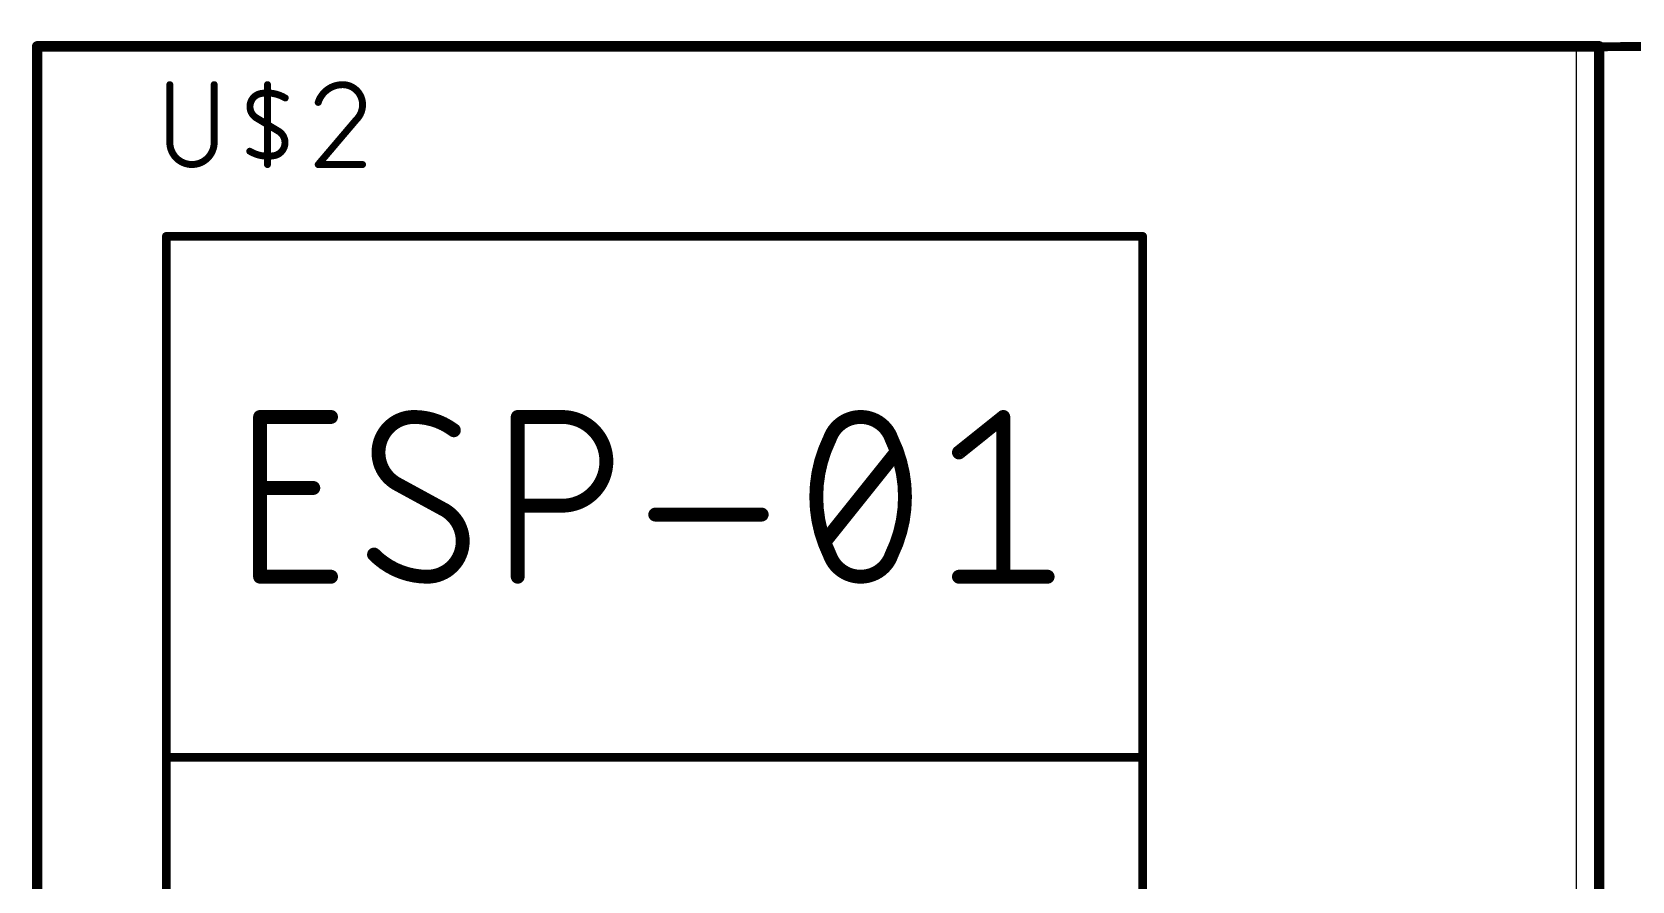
# Model space of a CAD drawing. Extents: x -0.1 to 40.3, y -1.3 to 55.7.
# Drawn here: x -0.08 to 23.34, y 23.35 to 35.77 of the extents above; entities that cross this region are included whole.
import ezdxf

# ---------------------------------------------------------------- set-up
doc = ezdxf.new("R2010")
doc.units = 0
for name, color, linetype in [('1', 12, 'CONTINUOUS'), ('20', 31, 'CONTINUOUS'), ('21', 253, 'CONTINUOUS'), ('25', 253, 'CONTINUOUS')]:
    doc.layers.add(name, color=color, linetype=linetype)

msp = doc.modelspace()

# ---------------------------------------------------------------- linework, layer by layer
at = {"layer": '1', "const_width": 0.1524}
for points in [[(0, 35.56), (22.86, 35.56)], [(0, -1.27), (0, 35.56)], [(22.86, 35.56), (22.86, -1.27)]]:
    msp.add_lwpolyline(points, dxfattribs=at)
at = {"layer": '1', "const_width": 0.0762}
for points in [[(0, 35.5981, 1), (0, 35.5219)], [(0.0381, 35.56, 1), (-0.0381, 35.56)], [(22.8981, 35.56, 1), (22.8219, 35.56)], [(22.86, 35.5219, 1), (22.86, 35.5981)]]:
    msp.add_lwpolyline(points, format="xyb", dxfattribs=at)
at = {"layer": '20'}
for p, q in [((22.53, 35.55), (0, 35.55)), ((0, 35.55), (0, -1.27)), ((22.53, -1.27), (22.53, 35.55))]:
    msp.add_line(p, q, dxfattribs=at)
at = {"layer": '20', "const_width": 0.13}
msp.add_lwpolyline([(22.53, 35.55), (39.7301, 35.7042)], dxfattribs=at)
at = {"layer": '20', "const_width": 0.065}
msp.add_lwpolyline([(22.5297, 35.5825, 1), (22.5303, 35.5175)], format="xyb", dxfattribs=at)
at = {"layer": '21'}
for points, const_width in [([(1.89, 32.8118, 1), (1.89, 32.7482)], 0.0635), ([(1.9218, 32.78, 1), (1.8583, 32.78)], 0.0635), ([(16.2093, 32.78, 1), (16.1458, 32.78)], 0.0635), ([(16.1775, 32.7482, 1), (16.1775, 32.8118)], 0.0635), ([(3.3124, 30.1384, 1), (3.2108, 30.1384)], 0.1016), ([(3.2616, 30.1892, 1), (3.2616, 30.0876)], 0.1016), ([(4.3002, 30.0876, 1), (4.3002, 30.1892)], 0.1016), ([(5.5137, 30.1384, 0.4142), (4.9944, 29.6191)], 0.2032), ([(6.0979, 29.9437, 0.1623), (5.5137, 30.1384)], 0.2032), ([(5.5137, 30.1892, 1), (5.5137, 30.0876)], 0.1016), ([(5.5137, 30.0876, 1), (5.5137, 30.1892)], 0.1016), ([(7.0829, 30.1384, 1), (6.9813, 30.1384)], 0.1016), ([(7.0321, 30.1892, 1), (7.0321, 30.0876)], 0.1016), ([(7.6812, 28.8402, 1), (7.6812, 30.1384)], 0.2032), ([(7.6812, 30.1892, 1), (7.6812, 30.0876)], 0.1016), ([(7.6812, 30.0876, 1), (7.6812, 30.1892)], 0.1016), ([(12.051, 30.1384, 0.3205), (11.5966, 29.8138)], 0.2032), ([(12.5054, 29.8138, 0.3205), (12.051, 30.1384)], 0.2032), ([(12.051, 30.1892, 1), (12.051, 30.0876)], 0.1016), ([(12.051, 30.0876, 1), (12.051, 30.1892)], 0.1016), ([(14.1897, 30.1384, 1), (14.0881, 30.1384)], 0.1016), ([(14.1706, 30.0987, 1), (14.1071, 30.1781)], 0.1016), ([(6.0674, 29.903, 1), (6.1283, 29.9843)], 0.1016), ([(11.5966, 29.8138, 0.1139), (11.4019, 28.97)], 0.2032), ([(11.5486, 29.8303, 1), (11.6447, 29.7974)], 0.1016), ([(11.6423, 29.7916, 1), (11.5509, 29.8361)], 0.1016), ([(12.7001, 28.97, 0.1139), (12.5054, 29.8138)], 0.2032), ([(12.551, 29.8361, 1), (12.4597, 29.7916)], 0.1016), ([(12.4573, 29.7974, 1), (12.5534, 29.8303)], 0.1016), ([(4.9944, 29.6191, 0.2656), (5.254, 29.1647)], 0.2032), ([(5.0452, 29.6191, 1), (4.9436, 29.6191)], 0.1016), ([(4.9436, 29.6191, 1), (5.0452, 29.6191)], 0.1016), ([(12.6099, 29.5874, 1), (12.5306, 29.6508)], 0.1016), ([(13.458, 29.6588, 1), (13.5215, 29.5794)], 0.1016), ([(3.2616, 29.1506, 1), (3.2616, 29.049)], 0.1016), ([(4.0405, 29.049, 1), (4.0405, 29.1506)], 0.1016), ([(5.2783, 29.2093, 1), (5.2297, 29.1201)], 0.1016), ([(5.2282, 29.121, 1), (5.2798, 29.2085)], 0.1016), ([(11.4019, 28.97, 0.1139), (11.5966, 28.1262)], 0.2032), ([(11.4527, 28.97, 1), (11.3511, 28.97)], 0.1016), ([(12.5054, 28.1262, 0.1139), (12.7001, 28.97)], 0.2032), ([(12.7509, 28.97, 1), (12.6493, 28.97)], 0.1016), ([(6.2277, 28.3209, 0.2656), (5.968, 28.7753)], 0.2032), ([(5.9938, 28.819, 1), (5.9423, 28.7315)], 0.1016), ([(5.9437, 28.7307, 1), (5.9924, 28.8199)], 0.1016), ([(7.0321, 28.891, 1), (7.0321, 28.7894)], 0.1016), ([(7.6812, 28.891, 1), (7.6812, 28.7894)], 0.1016), ([(7.6812, 28.7894, 1), (7.6812, 28.891)], 0.1016), ([(9.045, 28.7612, 1), (9.045, 28.6596)], 0.1016), ([(10.6029, 28.6596, 1), (10.6029, 28.7612)], 0.1016), ([(11.3511, 28.97, 1), (11.4527, 28.97)], 0.1016), ([(12.6493, 28.97, 1), (12.7509, 28.97)], 0.1016), ([(5.7084, 27.8016, 0.4142), (6.2277, 28.3209)], 0.2032), ([(6.2785, 28.3209, 1), (6.1769, 28.3209)], 0.1016), ([(6.1769, 28.3209, 1), (6.2785, 28.3209)], 0.1016), ([(11.492, 28.3526, 1), (11.5714, 28.2892)], 0.1016), ([(4.9295, 28.1262, 0.2), (5.7084, 27.8016)], 0.2032), ([(4.9655, 28.1619, 1), (4.8934, 28.0904)], 0.1016), ([(11.5966, 28.1262, 0.3205), (12.051, 27.8016)], 0.2032), ([(11.6447, 28.1426, 1), (11.5486, 28.1097)], 0.1016), ([(11.5509, 28.1039, 1), (11.6423, 28.1484)], 0.1016), ([(12.051, 27.8016, 0.3205), (12.5054, 28.1262)], 0.2032), ([(12.4597, 28.1484, 1), (12.551, 28.1039)], 0.1016), ([(12.5534, 28.1097, 1), (12.4573, 28.1426)], 0.1016), ([(3.2616, 27.8524, 1), (3.2616, 27.7508)], 0.1016), ([(4.3002, 27.7508, 1), (4.3002, 27.8524)], 0.1016), ([(5.7084, 27.8524, 1), (5.7084, 27.7508)], 0.1016), ([(5.7084, 27.7508, 1), (5.7084, 27.8524)], 0.1016), ([(12.051, 27.8524, 1), (12.051, 27.7508)], 0.1016), ([(12.051, 27.7508, 1), (12.051, 27.8524)], 0.1016), ([(13.4898, 27.8524, 1), (13.4898, 27.7508)], 0.1016), ([(14.788, 27.7508, 1), (14.788, 27.8524)], 0.1016), ([(3.2108, 27.8016, 1), (3.3124, 27.8016)], 0.1016), ([(6.9813, 27.8016, 1), (7.0829, 27.8016)], 0.1016), ([(14.0881, 27.8016, 1), (14.1897, 27.8016)], 0.1016), ([(1.89, 25.1917, 1), (1.89, 25.1283)], 0.0635), ([(1.9218, 25.16, 1), (1.8583, 25.16)], 0.0635), ([(1.8583, 25.16, 1), (1.9218, 25.16)], 0.0635), ([(16.2093, 25.16, 1), (16.1458, 25.16)], 0.0635), ([(16.1458, 25.16, 1), (16.2093, 25.16)], 0.0635), ([(16.1775, 25.1283, 1), (16.1775, 25.1917)], 0.0635)]:
    msp.add_lwpolyline(points, format="xyb", dxfattribs=dict(at, const_width=const_width))
for points, const_width in [([(1.89, 32.78), (1.89, 25.16)], 0.127), ([(16.1775, 32.78), (1.89, 32.78)], 0.127), ([(16.1775, 25.16), (16.1775, 32.78)], 0.127), ([(3.2616, 27.8016), (3.2616, 30.1384)], 0.2032), ([(3.2616, 30.1384), (4.3002, 30.1384)], 0.2032), ([(7.0321, 27.8016), (7.0321, 30.1384)], 0.2032), ([(7.0321, 30.1384), (7.6812, 30.1384)], 0.2032), ([(13.4898, 29.6191), (14.1389, 30.1384)], 0.2032), ([(14.1389, 30.1384), (14.1389, 27.8016)], 0.2032), ([(11.5317, 28.3209), (12.5703, 29.6191)], 0.2032), ([(3.2616, 29.0998), (4.0405, 29.0998)], 0.2032), ([(5.968, 28.7753), (5.254, 29.1647)], 0.2032), ([(7.6812, 28.8402), (7.0321, 28.8402)], 0.2032), ([(9.045, 28.7104), (10.6029, 28.7104)], 0.2032), ([(4.3002, 27.8016), (3.2616, 27.8016)], 0.2032), ([(13.4898, 27.8016), (14.788, 27.8016)], 0.2032), ([(1.89, 25.16), (1.89, 8.015)], 0.127), ([(1.89, 25.16), (16.1775, 25.16)], 0.127), ([(16.1775, 8.015), (16.1775, 25.16)], 0.127)]:
    msp.add_lwpolyline(points, dxfattribs=dict(at, const_width=const_width))
at = {"layer": '25', "const_width": 0.1016}
for points in [[(1.9408, 34.9992), (1.9408, 34.1554)], [(2.5899, 34.1554), (2.5899, 34.9992)], [(3.3703, 33.8308), (3.3703, 34.9992)], [(3.3703, 34.415), (3.208, 34.5124)], [(3.3703, 34.415), (3.5325, 34.3176)], [(4.6642, 34.4799), (4.1125, 33.8308)], [(4.1125, 33.8308), (4.7616, 33.8308)]]:
    msp.add_lwpolyline(points, dxfattribs=at)
at = {"layer": '25'}
for points, const_width in [([(1.9662, 34.9992, 1), (1.9154, 34.9992)], 0.0508), ([(2.6153, 34.9992, 1), (2.5645, 34.9992)], 0.0508), ([(3.2729, 34.8694, 0.6917), (3.208, 34.5124)], 0.1016), ([(3.2683, 34.8944, 1), (3.2774, 34.8444)], 0.0508), ([(3.6299, 34.8045, 0.1823), (3.2729, 34.8694)], 0.1016), ([(3.2774, 34.8444, 1), (3.2683, 34.8944)], 0.0508), ([(3.3957, 34.9992, 1), (3.3449, 34.9992)], 0.0508), ([(4.4695, 34.9992, 0.3252), (4.1125, 34.7396)], 0.1016), ([(4.7616, 34.7071, 0.4142), (4.4695, 34.9992)], 0.1016), ([(4.4695, 35.0246, 1), (4.4695, 34.9738)], 0.0508), ([(4.4695, 34.9738, 1), (4.4695, 35.0246)], 0.0508), ([(3.6168, 34.7827, 1), (3.643, 34.8262)], 0.0508), ([(4.0883, 34.7474, 1), (4.1367, 34.7317)], 0.0508), ([(4.6642, 34.4799, 0.2053), (4.7616, 34.7071)], 0.1016), ([(4.787, 34.7071, 1), (4.7362, 34.7071)], 0.0508), ([(4.7362, 34.7071, 1), (4.787, 34.7071)], 0.0508), ([(3.221, 34.5341, 1), (3.1949, 34.4906)], 0.0508), ([(3.1949, 34.4906, 1), (3.221, 34.5341)], 0.0508), ([(3.3833, 34.4368, 1), (3.3572, 34.3932)], 0.0508), ([(3.3572, 34.3932, 1), (3.3833, 34.4368)], 0.0508), ([(4.6467, 34.4983, 1), (4.6818, 34.4615)], 0.0508), ([(4.6836, 34.4635, 1), (4.6449, 34.4964)], 0.0508), ([(1.9408, 34.1554, 1), (2.5899, 34.1554)], 0.1016), ([(1.9662, 34.1554, 1), (1.9154, 34.1554)], 0.0508), ([(2.6153, 34.1554, 1), (2.5645, 34.1554)], 0.0508), ([(3.4676, 33.9606, 0.6917), (3.5325, 34.3176)], 0.1016), ([(3.5456, 34.3394, 1), (3.5195, 34.2959)], 0.0508), ([(3.5195, 34.2959, 1), (3.5456, 34.3394)], 0.0508), ([(1.9154, 34.1554, 1), (1.9662, 34.1554)], 0.0508), ([(2.5645, 34.1554, 1), (2.6153, 34.1554)], 0.0508), ([(3.1106, 34.0255, 0.1823), (3.4676, 33.9606)], 0.1016), ([(3.1237, 34.0473, 1), (3.0975, 34.0038)], 0.0508), ([(3.4631, 33.9856, 1), (3.4722, 33.9356)], 0.0508), ([(3.4722, 33.9356, 1), (3.4631, 33.9856)], 0.0508), ([(3.3449, 33.8308, 1), (3.3957, 33.8308)], 0.0508), ([(4.0931, 33.8473, 1), (4.1319, 33.8143)], 0.0508), ([(4.1125, 33.8562, 1), (4.1125, 33.8054)], 0.0508), ([(4.7616, 33.8054, 1), (4.7616, 33.8562)], 0.0508)]:
    msp.add_lwpolyline(points, format="xyb", dxfattribs=dict(at, const_width=const_width))

doc.saveas('drawing.dxf')
